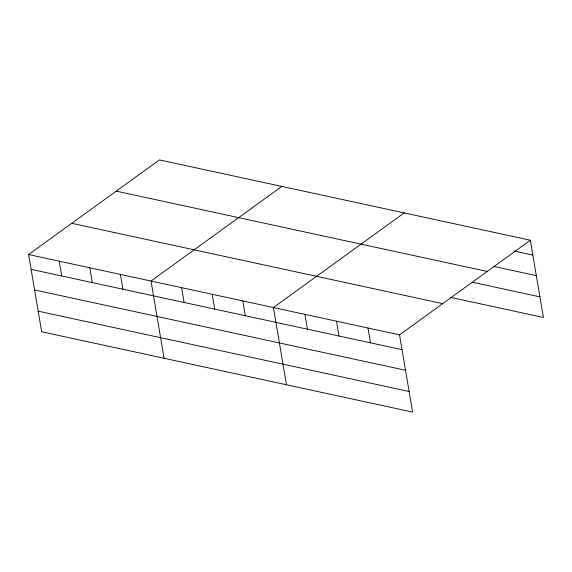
<?xml version="1.0" encoding="UTF-8"?>
<svg xmlns="http://www.w3.org/2000/svg" width="572" height="572" viewBox="0 0 572 572"><rect width="100%" height="100%" fill="white"/><g stroke="black" fill="none" stroke-linecap="round" stroke-linejoin="round"><path stroke-width="0.86" d="M530.337 240.233L399.528 334.856L412.591 412.09L41.663 331.767L28.6 254.533L159.409 159.91L530.337 240.233L543.4 317.467L450.522 297.354M281.817 186.415L151.008 281.038L164.071 358.272M404.218 212.92L273.409 307.543L286.472 384.784M514.092 250.986L532.839 255.04M493.722 266.416L536.329 275.64M116.245 191.134L487.172 271.457M472.601 282.289L539.918 296.868M71.765 223.309L442.692 303.632M28.6 254.533L399.528 334.856M31.102 269.34L402.03 349.671M34.592 289.947L405.512 370.27M38.181 311.168L409.109 391.491M367.996 328.028L370.506 342.842M336.472 321.199L338.974 336.014M304.94 314.371L307.443 329.186M242.807 300.922L245.317 315.73M212.205 294.294L214.714 309.102M181.61 287.666L184.112 302.474M120.406 274.41L122.909 289.225M89.804 267.789L92.306 282.597M59.202 261.161L61.704 275.969"/></g></svg>
